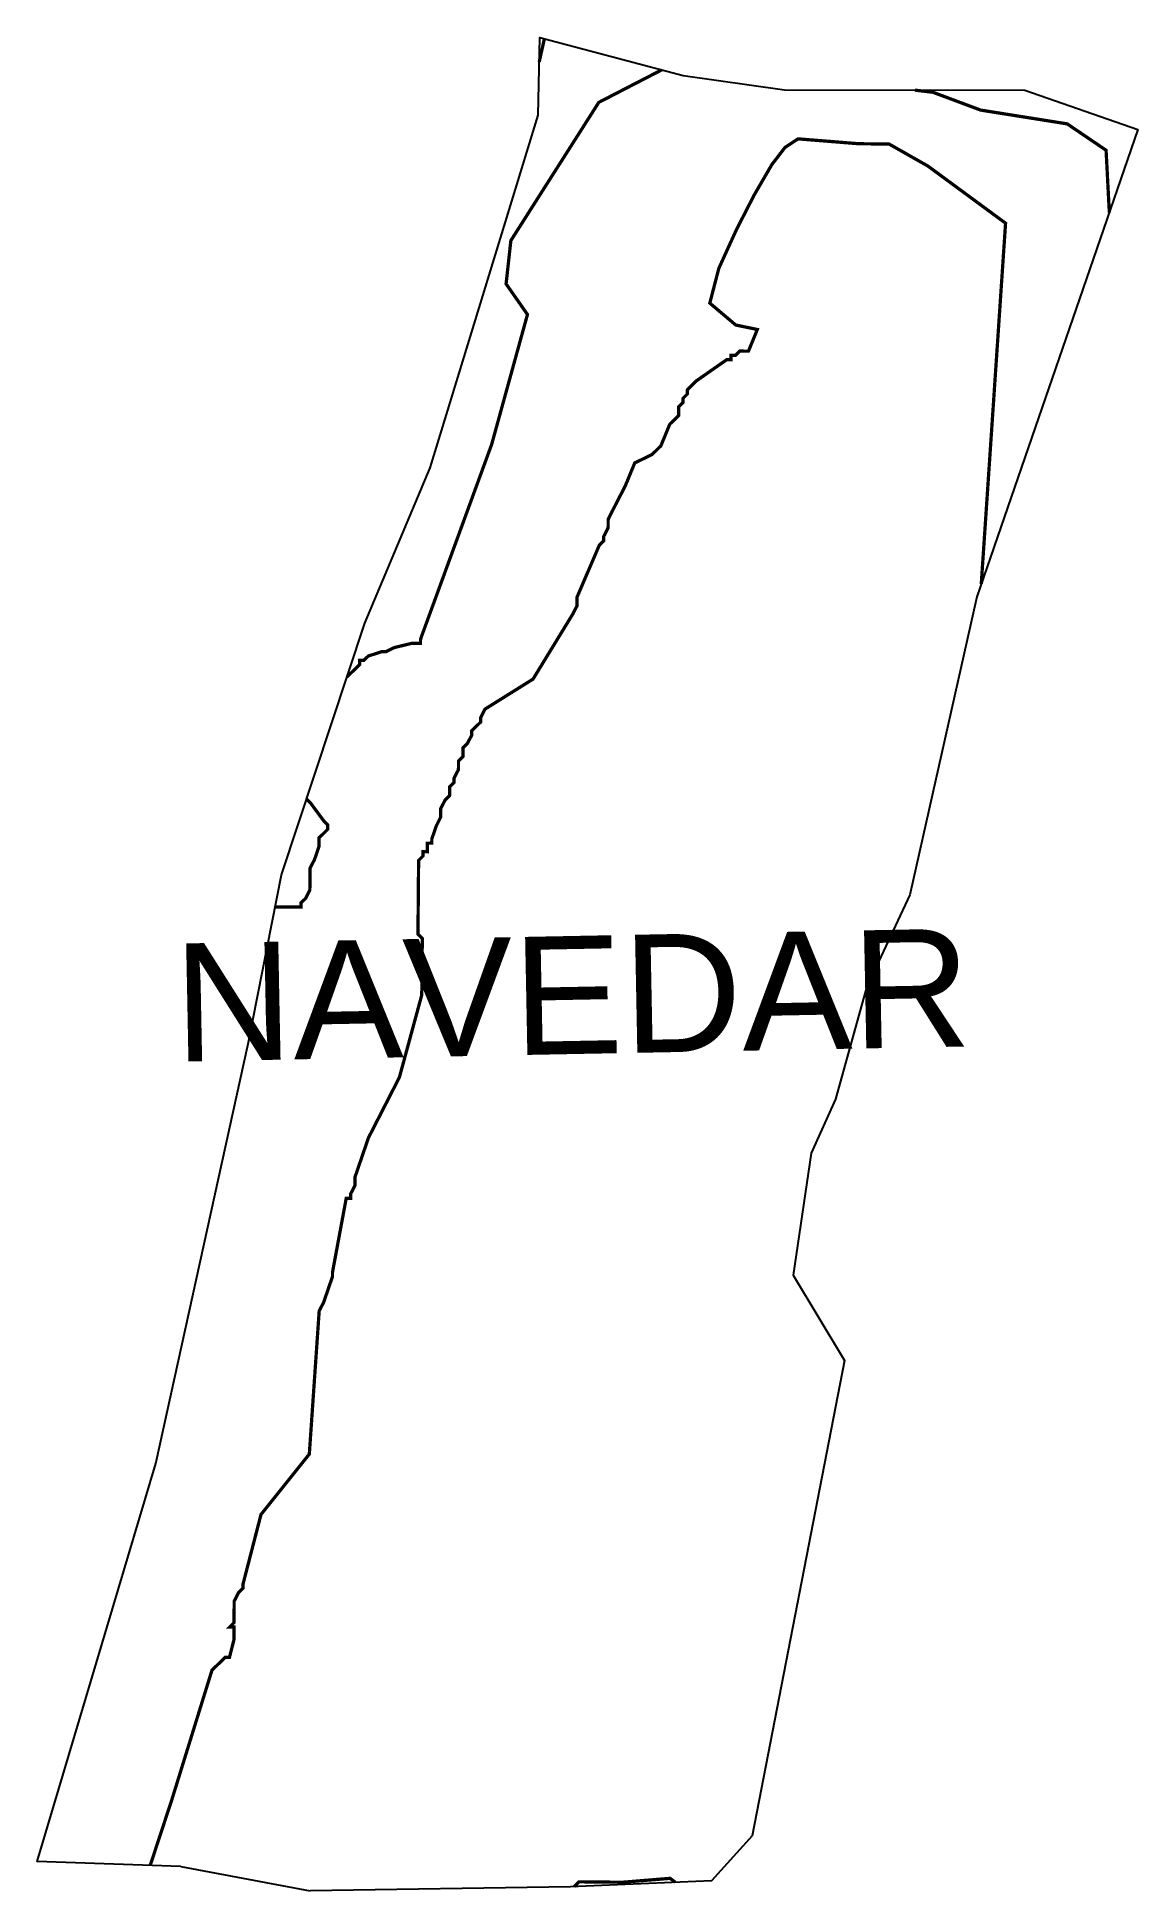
# Model space of a CAD drawing. Header units: metres. Extents: x 274344 to 275359, y 2069436 to 2071143.
import ezdxf

# ---------------------------------------------------------------- set-up
doc = ezdxf.new("R2010")
doc.units = ezdxf.units.M
for name, color, linetype in [('HAZARDS LINE', 1, 'Continuous'), ('village', 3, 'Continuous'), ('VILLAGE NAME', 250, 'Continuous')]:
    doc.layers.add(name, color=color, linetype=linetype)
doc.styles.get("Standard").update_dxf_attribs({"font": 'simplex.shx'})

msp = doc.modelspace()

# ---------------------------------------------------------------- linework, layer by layer
at = {"color": 3, "flags": 128}
msp.add_lwpolyline([(274476.8, 2069458.1), (274596, 2069435.5)], dxfattribs=at)
at = {"layer": 'HAZARDS LINE', "lineweight": 0, "const_width": 3}
for points in [[(274806.9, 2071120.3), (274811.7, 2071141.8)], [(274919.9, 2071113.1), (274861.8, 2071083.1), (274780.8, 2070955.8), (274776.4, 2070915.9), (274796.1, 2070887.7), (274763.1, 2070768), (274697.6, 2070588.7), (274697.5, 2070584.7), (274689.6, 2070584.8), (274673.5, 2070580.9), (274665.5, 2070577), (274661.5, 2070577), (274649.5, 2070573.1), (274645.4, 2070569.2), (274641.4, 2070569.2), (274641.4, 2070565.2), (274629.8, 2070553.8)], [(275332.2, 2070981.6), (275329.2, 2071039), (275293.4, 2071063.3), (275213.6, 2071076), (275169.7, 2071092.4), (275152.9, 2071094.4)], [(274592.6, 2070441.4), (274596.3, 2070437.6), (274608.2, 2070421.5), (274612.1, 2070417.5), (274612.1, 2070413.5), (274608.1, 2070409.5), (274604, 2070405.6), (274604, 2070397.6), (274599.9, 2070385.6), (274595.8, 2070377.7), (274595.6, 2070357.7), (274591.6, 2070349.7), (274587.5, 2070345.8), (274587.5, 2070341.8), (274563.6, 2070342)]]:
    msp.add_lwpolyline(points, dxfattribs=at)
at = {"layer": 'HAZARDS LINE', "lineweight": 0}
for points in [[(274448.5, 2069459, 3, 3, 0), (274468.3, 2069519.1, 3, 3, 0), (274505.4, 2069638.8, 3, 3, 0), (274517.5, 2069650.6, 3, 3, 0), (274521.5, 2069650.6, 3, 3, 0), (274525.6, 2069666.6, 3, 3, 0), (274525.7, 2069678.6, 3, 3, 0), (274521.7, 2069678.6, 3, 3, 0), (274525.7, 2069682.6, 3, 3, 0), (274525.9, 2069702.5, 3, 3, 0), (274530, 2069710.5, 3, 3, 0), (274534, 2069714.5, 3, 3, 0), (274534.1, 2069718.5, 3, 3, 0), (274550.6, 2069782.3, 3, 3, 0), (274595.1, 2069837.9, 3, 3, 0), (274604.2, 2069969.8, 3, 3, 0), (274608.3, 2069977.7, 3, 3, 0), (274616.5, 2070001.6, 3, 3, 0), (274616.5, 2070005.6, 3, 3, 0), (274629.1, 2070073.5, 3, 3, 0), (274633.1, 2070073.5, 3, 3, 0), (274633.1, 2070077.5, 3, 3, 0), (274637.2, 2070085.4, 3, 3, 0), (274637.3, 2070093.4, 3, 3, 0), (274649.6, 2070129.3, 3, 3, 0), (274653.7, 2070137.3, 3, 3, 0), (274678.1, 2070185, 3, 3, 0), (274698.7, 2070260.8, 3, 3, 0), (274699.2, 2070312.8, 3, 3, 0), (274695.2, 2070316.8, 3, 3, 0), (274695.8, 2070384.8, 3, 3, 0), (274699.8, 2070388.8, 3, 3, 0), (274699.9, 2070392.8, 3, 3, 0), (274703.9, 2070392.7, 3, 3, 0), (274703.9, 2070400.7, 3, 3, 0), (274707.9, 2070400.7, 3, 3, 0), (274708, 2070404.7, 3, 3, 0), (274712.1, 2070416.6, 3, 3, 0), (274716.1, 2070424.6, 3, 3, 0), (274716.2, 2070432.6, 3, 3, 0), (274720.3, 2070440.6, 3, 3, 0), (274724.3, 2070444.5, 3, 3, 0), (274724.4, 2070452.5, 3, 3, 0), (274728.4, 2070456.5, 3, 3, 0), (274728.4, 2070460.5, 3, 3, 0), (274732.5, 2070468.4, 3, 3, 0), (274732.6, 2070476.4, 3, 3, 0), (274736.6, 2070480.4, 3, 3, 0), (274736.7, 2070488.4, 3, 3, 0), (274740.7, 2070492.4, 3, 3, 0), (274744.8, 2070500.3, 3, 3, 0), (274744.8, 2070504.3, 3, 3, 0), (274752.9, 2070512.2, 3, 3, 0), (274752.9, 2070516.2, 3, 3, 0), (274757, 2070524.2, 3, 3, 0), (274801.2, 2070551.8, 3, 3, 0), (274837.7, 2070611.5, 3, 3, 0), (274841.8, 2070619.4, 3, 3, 0), (274841.8, 2070627.4, 3, 3, 0), (274862.3, 2070675.2, 3, 3, 0), (274866.3, 2070679.2, 3, 3, 0), (274866.3, 2070683.2, 3, 3, 0), (274870.4, 2070691.1, 3, 3, 0), (274870.5, 2070699.1, 3, 3, 0), (274878.6, 2070715.1, 3, 3, 0), (274882.7, 2070723, 3, 3, 0), (274886.7, 2070731, 3, 3, 0), (274894.9, 2070750.9, 3, 3, 0), (274911, 2070758.8, 3, 3, 0), (274919, 2070766.7, 3, 3, 0), (274927.2, 2070786.6, 3, 3, 0), (274935.3, 2070794.5, 3, 3, 0), (274935.3, 2070802.5, 3, 3, 0), (274939.4, 2070806.5, 3, 3, 0), (274939.4, 2070810.5, 3, 3, 0), (274943.4, 2070814.5, 3, 3, 0), (274943.5, 2070818.5, 3, 3, 0), (274951.5, 2070826.4, 3, 3, 0), (274979.7, 2070846.1, 3, 3, 0), (274983.7, 2070846.1, 3, 3, 0), (274983.7, 2070850.1, 3, 3, 0), (274987.7, 2070850.1, 3, 3, 0), (274991.7, 2070854, 3, 3, 0), (274999.7, 2070853.9, 3, 3, 0), (275007.9, 2070873.9, 3, 3, 0), (274988, 2070878, 3, 3, 0), (274964.1, 2070898.2, 3, 3, 0), (274972.4, 2070930.2, 3, 3, 0), (274988.7, 2070966, 3, 3, 0), (275005, 2070997.8, 3, 3, 0), (275021.2, 2071025.7, 3, 3, 0), (275033.4, 2071041.6, 3, 3, 0), (275045.4, 2071049.5, 3, 3, 0), (275101.4, 2071045, 3, 3, 0), (275129.3, 2071044.7, 3, 3, 0), (275165.1, 2071024.4, 3, 3, 0), (275236.6, 2070971.8, 3, 3, 0), (275214.2, 2070639.4, 3, 3, 0)], [(274932.3, 2069443.5, 3, 3, 0), (274927.5, 2069447.1, 3, 3, 0), (274883.5, 2069443.5, 3, 3, 0), (274843.5, 2069443.9, 3, 3, 0), (274839.1, 2069439.5, 3, 3, 0)]]:
    msp.add_lwpolyline(points, format="xyseb", dxfattribs=at)
at = {"layer": 'village', "color": 3, "true_color": 0x00ff00}
for points in [[(274453.7, 2069829.1, 0), (274538.7, 2070215.8, 0), (274569.5, 2070371.6, 0), (274646.2, 2070603.3, 0), (274706.6, 2070746.5, 0), (274806, 2071071.2, 0), (274807.4, 2071142.9, 0), (274939.6, 2071107.9, 0), (275032.9, 2071094.6, 0), (275254.5, 2071094.2, 0), (275358.5, 2071058.1, 0), (275210.1, 2070627.5, 0), (275148.3, 2070353.1, 0), (275108.6, 2070267.8, 0), (275079.9, 2070164.8, 0), (275057.4, 2070115.1, 0), (275040.9, 2070002.7, 0), (275088.3, 2069924.2, 0), (275003, 2069486.2, 0), (274965.6, 2069444.9, 0), (274835.8, 2069439.4, 0), (274596, 2069435.5, 0)], [(274476.8, 2069458.1, 0), (274344.3, 2069462.6, 0), (274453.7, 2069829.1, 0)]]:
    msp.add_polyline3d(points, dxfattribs=at)

# ---------------------------------------------------------------- texts
at = {"layer": 'VILLAGE NAME', "insert": (274469.2, 2070308.1), "char_height": 108.748, "attachment_point": 1, "rotation": 1.1028}
msp.add_mtext_dynamic_manual_height_columns('{\\fArial|b0|i0|c0|p34;NAVEDAR}', width=726.929, gutter_width=543.7, heights=[0], dxfattribs=at)

doc.saveas('drawing.dxf')
